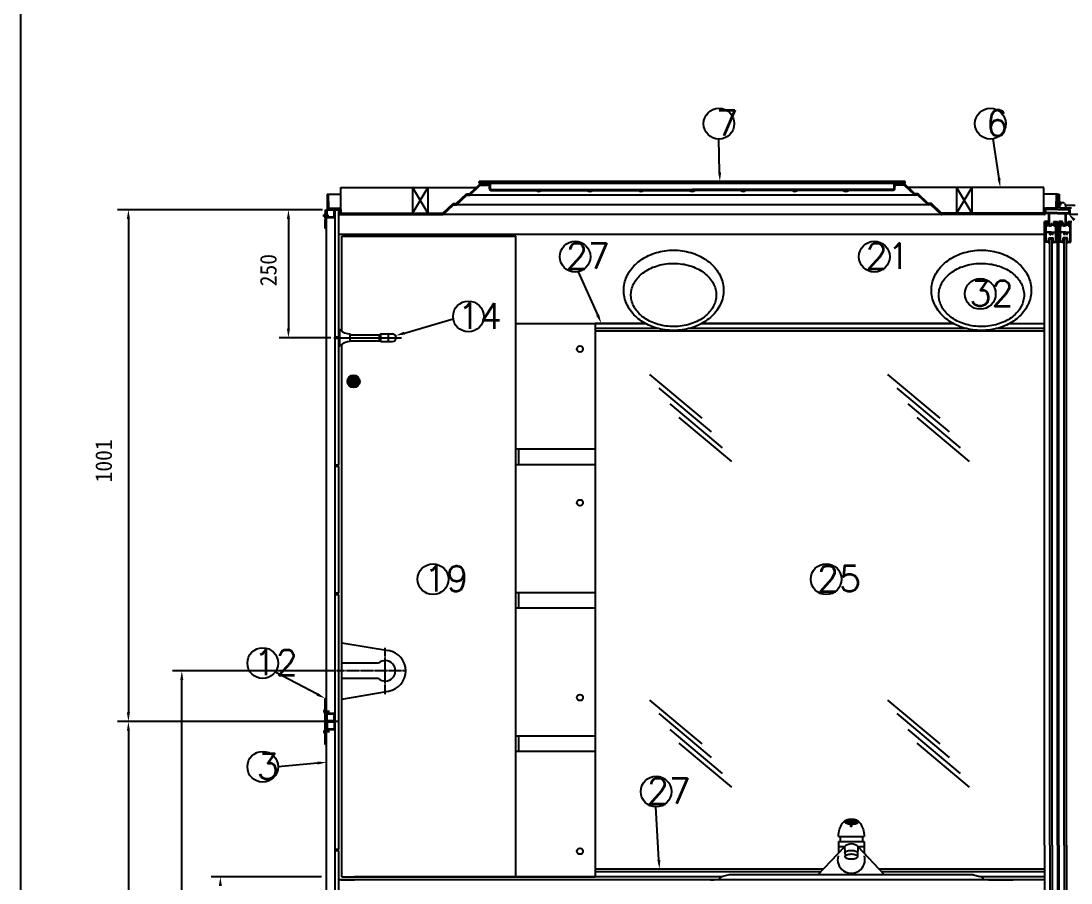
# Model space of a CAD drawing. Header units: inches. Extents: x -1249499 to 290957, y -589671 to 1013543.
# Drawn here: x -873198 to -871148, y 303365 to 305047 of the extents above; entities that cross this region are included whole.
import ezdxf

# ---------------------------------------------------------------- set-up
doc = ezdxf.new("R2010")
doc.units = ezdxf.units.IN
doc.header["$MEASUREMENT"] = 0
doc.linetypes.add('CEN3', pattern=[1.3, 1, -0.15, 0, -0.15])
doc.linetypes.add('CENTER', pattern=[2, 1.25, -0.25, 0.25, -0.25])
doc.layers.add('DIM', color=1, linetype='Continuous')
doc.layers.add('PARTLIST', color=6, linetype='Continuous')
doc.styles.add('HSG', font='SIMPLEX', dxfattribs={"width": 0.75, "bigfont": 'HSG2'})
doc.styles.get("Standard").update_dxf_attribs({"font": 'DotumChe.ttf'})

# ---------------------------------------------------------------- blocks, each defined once
blk = doc.blocks.new('TTC-SL2')
for p, q in [((-2.5, -45), (-2.5, 45)), ((0, 45), (-2.5, 45)), ((-3.5, 16), (-3.5, 24)), ((5.9, 20), (-6.4, 20)), ((5.9, -20), (-6.4, -20)), ((-3.5, -16), (-3.5, -24)), ((0, -45), (-2.5, -45))]:
    blk.add_line(p, q)
at = {"color": 7}
for p, q in [((-3.5, 24), (-2.5, 24)), ((-3.5, 16), (-2.5, 16)), ((-3.5, -16), (-2.5, -16)), ((-3.5, -24), (-2.5, -24))]:
    blk.add_line(p, q, dxfattribs=at)
for centre in [(-2.3, 20), (-2.3, -20)]:
    blk.add_arc(centre, 3.25, 112.3829, 247.6171, dxfattribs=at)
blk = doc.blocks.new('*X1192')
at = {"color": 0}
for p, q in [((6959.5, 2575.4), (6972.4, 2588.3)), ((6959.8, 2579.3), (6968.5, 2588)), ((6960.1, 2572.5), (6975.3, 2587.7)), ((6961.2, 2570), (6977.8, 2586.6)), ((6962.7, 2568), (6979.8, 2585.1)), ((6964.6, 2566.4), (6981.4, 2583.2)), ((6966.9, 2565.1), (6982.7, 2580.9)), ((6969.6, 2564.4), (6983.4, 2578.2)), ((6973.1, 2564.3), (6983.5, 2574.7))]:
    blk.add_line(p, q, dxfattribs=at)

msp = doc.modelspace()

# ---------------------------------------------------------------- linework, layer by layer
at = {"layer": 'DIM'}
msp.add_lwpolyline([(-873198.2, 307814.5), (-866025.2, 307814.5), (-866025.2, 302152.1), (-873198.2, 302152.1)], close=True, dxfattribs=at)
at = {"layer": 'PARTLIST', "color": 4}
for p, q in [((-872573.9, 304722.3), (-872309.9, 304722.3)), ((-872573.9, 304672.3), (-872573.9, 304722.3)), ((-872403.6, 304722.3), (-872433.6, 304672.3)), ((-872433.6, 304722.3), (-872403.6, 304672.3)), ((-872433.6, 304722.3), (-872433.6, 304672.3)), ((-872403.6, 304722.3), (-872403.6, 304672.3)), ((-871490.6, 304726.8), (-871491.6, 304726.8)), ((-871201.2, 304722.3), (-871465.2, 304722.3)), ((-871341.6, 304722.3), (-871371.6, 304672.3)), ((-871371.6, 304722.3), (-871341.6, 304672.3)), ((-871371.6, 304722.3), (-871371.6, 304672.3)), ((-871341.6, 304722.3), (-871341.6, 304672.3)), ((-871201.2, 304672.3), (-871201.2, 304722.3)), ((-872585.5, 304663.2), (-872585.5, 304679.2)), ((-872585.5, 304663.2), (-872601.5, 304663.2)), ((-872586.7, 304678), (-872600.3, 304678)), ((-872600.3, 304664.4), (-872600.3, 304678)), ((-872586.7, 304664.4), (-872600.3, 304664.4)), ((-872586.7, 304664.4), (-872586.7, 304678)), ((-871403.4, 304669.8), (-871529.4, 304669.8)), ((-871199.5, 304442.2), (-872077, 304442.2)), ((-872585.5, 303696.2), (-872601.5, 303696.2)), ((-872600.3, 303681.4), (-872600.3, 303695)), ((-872586.7, 303695), (-872600.3, 303695)), ((-872586.7, 303681.4), (-872586.7, 303695)), ((-872585.5, 303680.2), (-872585.5, 303696.2)), ((-872586.7, 303681.4), (-872600.3, 303681.4)), ((-872600.3, 303679), (-872600.3, 303665.4)), ((-872586.7, 303679), (-872600.3, 303679)), ((-872586.7, 303679), (-872586.7, 303665.4)), ((-872585.5, 303680.2), (-872585.5, 303664.2)), ((-872585.5, 303664.2), (-872601.5, 303664.2)), ((-872586.7, 303665.4), (-872600.3, 303665.4)), ((-871913.4, 303638.1), (-871811.2, 303552.5)), ((-871631.5, 303392.2), (-872077, 303392.2)), ((-871199.5, 303392.2), (-871522.4, 303392.2))]:
    msp.add_line(p, q, dxfattribs=at)
at = {"layer": 'PARTLIST', "color": 7}
for p, q in [((-872322.6, 304710.3), (-872302.6, 304729.3)), ((-872321.6, 304707.8), (-872301.6, 304726.8)), ((-871472.5, 304734.3), (-872303.6, 304734.3)), ((-872303.6, 304732.1), (-872303.6, 304734.3)), ((-872302.6, 304729.3), (-872287.6, 304729.3)), ((-872301.8, 304732.1), (-872301.8, 304734.3)), ((-872301.6, 304726.8), (-872287.6, 304726.8)), ((-872300.8, 304731.1), (-872284.5, 304731.1)), ((-872300.8, 304729.3), (-872284.5, 304729.3)), ((-872287.6, 304729.3), (-872284.5, 304729.3)), ((-872287.6, 304726.8), (-872287.6, 304729.3)), ((-872283.5, 304726.8), (-872287.6, 304726.8)), ((-872284.5, 304731.1), (-871490.6, 304731.1)), ((-872283.4, 304719.8), (-872283.5, 304728.4)), ((-872281.6, 304719.8), (-872281.7, 304728.4)), ((-871493.5, 304719.8), (-871493.4, 304728.4)), ((-871491.7, 304719.8), (-871491.6, 304728.4)), ((-871486.6, 304726.8), (-871491.6, 304726.8)), ((-871474.4, 304731.1), (-871490.6, 304731.1)), ((-871474.4, 304729.3), (-871490.6, 304729.3)), ((-871490.6, 304729.3), (-871487.6, 304729.3)), ((-871487.6, 304729.3), (-871487.6, 304726.8)), ((-871472.6, 304729.3), (-871487.6, 304729.3)), ((-871474.8, 304726.8), (-871486.6, 304726.8)), ((-871473.4, 304732.1), (-871473.4, 304734.3)), ((-871471.6, 304734.3), (-871473.4, 304734.3)), ((-871454.4, 304708.7), (-871472.7, 304726)), ((-871452.6, 304710.3), (-871472.6, 304729.3)), ((-871471.6, 304732.1), (-871471.6, 304734.3)), ((-872600.6, 304709.8), (-872573.9, 304709.8)), ((-872600.6, 304709.8), (-872600.1, 304681.8)), ((-872598.1, 304709.8), (-872597.6, 304682.3)), ((-872348.6, 304691.3), (-872328.6, 304710.3)), ((-872347.6, 304688.8), (-872327.6, 304707.8)), ((-872328.6, 304710.3), (-872322.6, 304710.3)), ((-872327.6, 304707.8), (-872321.6, 304707.8)), ((-871452.4, 304707.8), (-872321.6, 304707.8)), ((-872280.4, 304718.6), (-872187.6, 304718.6)), ((-872280.4, 304716.8), (-872192.6, 304716.8)), ((-872187.6, 304718.6), (-871887.6, 304718.6)), ((-872182.6, 304716.8), (-872092.6, 304716.8)), ((-872082.6, 304716.8), (-871992.6, 304716.8)), ((-871982.6, 304716.8), (-871892.6, 304716.8)), ((-871587.6, 304718.6), (-871887.6, 304718.6)), ((-871792.6, 304716.8), (-871882.6, 304716.8)), ((-871692.6, 304716.8), (-871782.6, 304716.8)), ((-871592.6, 304716.8), (-871682.6, 304716.8)), ((-871494.7, 304718.6), (-871587.6, 304718.6)), ((-871494.7, 304716.8), (-871582.6, 304716.8)), ((-871446.6, 304710.3), (-871452.6, 304710.3)), ((-871448.8, 304707.8), (-871452.4, 304707.8)), ((-871428.4, 304689.7), (-871446.7, 304707)), ((-871426.6, 304691.3), (-871446.6, 304710.3)), ((-871174.6, 304709.8), (-871201.2, 304709.8)), ((-871177.1, 304709.8), (-871177.5, 304682.3)), ((-871174.6, 304709.8), (-871177.1, 304709.8)), ((-871174.6, 304709.8), (-871175, 304681.8)), ((-871174.6, 304709.8), (-871171.1, 304709.8)), ((-871174.6, 304709.8), (-871174.1, 304681.8)), ((-871171.1, 304709.8), (-871170.6, 304682.8)), ((-872599.5, 304679.8), (-872576.6, 304679.8)), ((-872597.6, 304682.3), (-872577, 304682.3)), ((-872576.6, 304679.8), (-872576.4, 304670.8)), ((-872574, 304679.4), (-872573.9, 304672.3)), ((-872374.6, 304672.3), (-872354.6, 304691.3)), ((-872373.6, 304669.8), (-872353.6, 304688.8)), ((-872354.6, 304691.3), (-872348.6, 304691.3)), ((-872353.6, 304688.8), (-872347.6, 304688.8)), ((-871426.4, 304688.8), (-872347.6, 304688.8)), ((-871420.6, 304691.3), (-871426.6, 304691.3)), ((-871422.8, 304688.8), (-871426.4, 304688.8)), ((-871401.6, 304669.8), (-871420.7, 304688)), ((-871400.6, 304672.3), (-871420.6, 304691.3)), ((-871201.1, 304679.4), (-871201.2, 304672.3)), ((-871198.6, 304679.4), (-871198.7, 304670.8)), ((-871177.5, 304682.3), (-871198.1, 304682.3)), ((-871177, 304679.8), (-871198.1, 304679.8)), ((-871168.3, 304692.8), (-871168.2, 304687.8)), ((-871160.7, 304691.4), (-871159.1, 304688.8)), ((-871158.5, 304688.2), (-871158.6, 304682.8)), ((-872604.9, 304671.6), (-872603.9, 304671.6)), ((-872604.9, 304663.6), (-872603.9, 304663.6)), ((-872575.4, 304669.8), (-872373.6, 304669.8)), ((-872573.9, 304672.3), (-872374.6, 304672.3)), ((-871400.4, 304669.8), (-872373.6, 304669.8)), ((-871201.2, 304672.3), (-871400.6, 304672.3)), ((-871199.7, 304669.8), (-871400.4, 304669.8)), ((-871150.2, 304678.9), (-871150, 304670.8)), ((-872232, 303377.2), (-872232, 304627.2)), ((-871979, 304457.2), (-872077, 304457.2)), ((-871378, 304457.2), (-871868.9, 304457.2)), ((-872227, 304212.2), (-872227, 304182.2)), ((-872227, 303932.2), (-872227, 303902.2)), ((-872572, 303834.2), (-872480.3, 303818.7)), ((-872572, 303724.2), (-872480.3, 303739.8)), ((-872577.5, 303680.2), (-872601.5, 303680.2)), ((-872227, 303652.2), (-872227, 303622.2)), ((-871604.1, 303371.2), (-872577.5, 303371.2)), ((-871830.5, 303377.2), (-872547, 303377.2)), ((-871199.5, 303371.2), (-871549.8, 303371.2)), ((-871199.5, 303377.2), (-871323.4, 303377.2))]:
    msp.add_line(p, q, dxfattribs=at)
at = {"layer": 'PARTLIST', "color": 4, "linetype": 'Continuous'}
for p, q in [((-872723, 304679.2), (-873009.6, 304679.2)), ((-872609.3, 304679.2), (-872735.6, 304679.2)), ((-872614.7, 304679.2), (-872694, 304679.2)), ((-872988.5, 304661.2), (-872988.5, 303698.2)), ((-872676, 304661.2), (-872676, 304447.2)), ((-872592.9, 304429.2), (-872694, 304429.2)), ((-872587.4, 303779.2), (-872902.2, 303779.2)), ((-872609.4, 303779.2), (-872902.2, 303779.2)), ((-872884.2, 302697.2), (-872884.2, 303761.2)), ((-872582.9, 303680.2), (-873009.9, 303680.2)), ((-872588.3, 303680.2), (-873009.9, 303680.2)), ((-872988.5, 303662.2), (-872988.5, 302697.2)), ((-872611.5, 303377.2), (-872826.9, 303377.2))]:
    msp.add_line(p, q, dxfattribs=at)
at = {"layer": 'PARTLIST'}
for p, q in [((-872604, 304642.6), (-872603.9, 304679.2)), ((-872603.9, 304679.2), (-872577.5, 304679.2)), ((-872601.5, 302679.2), (-872601.5, 304679.2)), ((-872584.5, 302679.2), (-872584.5, 304679.2)), ((-872577.5, 304430.7), (-872577.5, 304679.2)), ((-871198.3, 304671.8), (-871198.3, 304679.8)), ((-871196.3, 304679.8), (-871198.1, 304679.8)), ((-871196.3, 304678.6), (-871196.3, 304679.8)), ((-871172.1, 304679.8), (-871151.2, 304679.8)), ((-871170.7, 304687.8), (-871168.2, 304687.8)), ((-871170.6, 304682.8), (-871147.3, 304682.8)), ((-871163.2, 304692.8), (-871168.3, 304692.8)), ((-871157.4, 304687.8), (-871140, 304687.8)), ((-871152.3, 304678.6), (-871152.3, 304679.8)), ((-871152.3, 304679.8), (-871151.2, 304679.8)), ((-871150.3, 304671.8), (-871150.3, 304679.4)), ((-872609, 304667.6), (-872597.3, 304667.6)), ((-872604.9, 304671.6), (-872604.9, 304663.6)), ((-871191.3, 304671.8), (-871198.3, 304671.8)), ((-871197.1, 304673), (-871197.1, 304678.6)), ((-871196.3, 304678.6), (-871197.1, 304678.6)), ((-871174.3, 304673), (-871197.1, 304673)), ((-871191.3, 304648), (-871191.3, 304671.8)), ((-871190.1, 304649.2), (-871190.1, 304671.8)), ((-871174.3, 304671.8), (-871190.1, 304671.8)), ((-871174.3, 304673), (-871151.5, 304673)), ((-871174.3, 304671.8), (-871158.5, 304671.8)), ((-871158.5, 304649.2), (-871158.5, 304671.8)), ((-871157.3, 304671.8), (-871150.3, 304671.8)), ((-871157.3, 304648), (-871157.3, 304671.8)), ((-871152.3, 304678.6), (-871151.5, 304678.6)), ((-871151.5, 304673), (-871151.5, 304678.6)), ((-871120, 304669.8), (-871149, 304669.8)), ((-872601.5, 304642.6), (-872604, 304642.6)), ((-871199.5, 303438.9), (-871199.5, 304656)), ((-871192.5, 304656), (-871199.5, 304656)), ((-871197.5, 304616), (-871197.5, 304656)), ((-871196.3, 304649.2), (-871196.3, 304654.8)), ((-871193.7, 304654.8), (-871196.3, 304654.8)), ((-871191, 304654.2), (-871196.3, 304651.9)), ((-871191, 304653.6), (-871196.3, 304651.9)), ((-871191, 304653.1), (-871196.3, 304651.9)), ((-871191, 304652.7), (-871196.3, 304651.9)), ((-871191, 304651.2), (-871196.3, 304652)), ((-871191, 304649.7), (-871196.3, 304652)), ((-871191, 304650.3), (-871196.3, 304652)), ((-871191, 304650.8), (-871196.3, 304652)), ((-871196.3, 304652), (-871191, 304652)), ((-871193.7, 304649.2), (-871196.3, 304649.2)), ((-871196.3, 304635.6), (-871196.3, 304648)), ((-871192.5, 304648), (-871196.3, 304648)), ((-871191, 304654.7), (-871196, 304652)), ((-871191, 304652.4), (-871196, 304652)), ((-871191, 304649.2), (-871196, 304652)), ((-871191, 304651.6), (-871196, 304652)), ((-871193.7, 304654), (-871193.7, 304654.8)), ((-871192.5, 304654), (-871193.7, 304654)), ((-871193.7, 304649.2), (-871193.7, 304650)), ((-871192.5, 304650), (-871193.7, 304650)), ((-871192.5, 304654), (-871192.5, 304656)), ((-871192.5, 304648), (-871192.5, 304650)), ((-871191.3, 304648), (-871188.3, 304648)), ((-871186.5, 304649.2), (-871190.1, 304649.2)), ((-871185.3, 304648), (-871188.3, 304648)), ((-871186.5, 304649.2), (-871186.5, 304652)), ((-871186.5, 304652), (-871185.3, 304652)), ((-871185.3, 304648), (-871185.3, 304652)), ((-871183, 304654.7), (-871177.9, 304652)), ((-871183, 304654.2), (-871177.7, 304651.9)), ((-871183, 304653.6), (-871177.7, 304651.9)), ((-871183, 304653.1), (-871177.7, 304651.9)), ((-871183, 304652.7), (-871177.7, 304651.9)), ((-871183, 304652.4), (-871177.9, 304652)), ((-871183, 304650.8), (-871177.7, 304652)), ((-871183, 304650.3), (-871177.7, 304652)), ((-871183, 304649.7), (-871177.7, 304652)), ((-871183, 304651.2), (-871177.7, 304652)), ((-871183, 304649.2), (-871177.9, 304652)), ((-871177.7, 304652), (-871183, 304652)), ((-871183, 304651.6), (-871177.9, 304652)), ((-871181.5, 304654), (-871181.5, 304656)), ((-871181.5, 304656), (-871174.5, 304656)), ((-871181.5, 304654), (-871180.3, 304654)), ((-871181.5, 304650), (-871180.3, 304650)), ((-871181.5, 304648), (-871181.5, 304650)), ((-871181.5, 304648), (-871177.7, 304648)), ((-871180.3, 304654.8), (-871177.7, 304654.8)), ((-871180.3, 304654), (-871180.3, 304654.8)), ((-871180.3, 304649.2), (-871180.3, 304650)), ((-871180.3, 304649.2), (-871177.7, 304649.2)), ((-871177.7, 304649.2), (-871177.7, 304654.8)), ((-871177.7, 304635.6), (-871177.7, 304648)), ((-871176.5, 304616), (-871176.5, 304656)), ((-871174.5, 303438.9), (-871174.5, 304656)), ((-871171.5, 303438.9), (-871171.5, 304656)), ((-871164.5, 304656), (-871171.5, 304656)), ((-871169.5, 304616), (-871169.5, 304656)), ((-871168.3, 304649.2), (-871168.3, 304654.8)), ((-871165.7, 304654.8), (-871168.3, 304654.8)), ((-871163, 304654.2), (-871168.3, 304651.9)), ((-871163, 304653.6), (-871168.3, 304651.9)), ((-871163, 304653.1), (-871168.3, 304651.9)), ((-871163, 304652.7), (-871168.3, 304651.9)), ((-871163, 304651.2), (-871168.3, 304652)), ((-871163, 304649.7), (-871168.3, 304652)), ((-871163, 304650.3), (-871168.3, 304652)), ((-871163, 304650.8), (-871168.3, 304652)), ((-871168.3, 304652), (-871163, 304652)), ((-871165.7, 304649.2), (-871168.3, 304649.2)), ((-871168.3, 304635.6), (-871168.3, 304648)), ((-871164.5, 304648), (-871168.3, 304648)), ((-871163, 304654.7), (-871168, 304652)), ((-871163, 304652.4), (-871168, 304652)), ((-871163, 304649.2), (-871168, 304652)), ((-871163, 304651.6), (-871168, 304652)), ((-871165.7, 304654), (-871165.7, 304654.8)), ((-871164.5, 304654), (-871165.7, 304654)), ((-871165.7, 304649.2), (-871165.7, 304650)), ((-871164.5, 304650), (-871165.7, 304650)), ((-871164.5, 304654), (-871164.5, 304656)), ((-871164.5, 304648), (-871164.5, 304650)), ((-871163.3, 304648), (-871163.3, 304652)), ((-871162.1, 304652), (-871163.3, 304652)), ((-871163.3, 304648), (-871160.3, 304648)), ((-871162.1, 304649.2), (-871162.1, 304652)), ((-871162.1, 304649.2), (-871158.5, 304649.2)), ((-871157.3, 304648), (-871160.3, 304648)), ((-871155, 304654.7), (-871149.9, 304652)), ((-871155, 304654.2), (-871149.7, 304651.9)), ((-871155, 304653.6), (-871149.7, 304651.9)), ((-871155, 304653.1), (-871149.7, 304651.9)), ((-871155, 304652.7), (-871149.7, 304651.9)), ((-871155, 304652.4), (-871149.9, 304652)), ((-871155, 304649.2), (-871149.9, 304652)), ((-871155, 304651.6), (-871149.9, 304652)), ((-871155, 304650.8), (-871149.7, 304652)), ((-871155, 304650.3), (-871149.7, 304652)), ((-871155, 304649.7), (-871149.7, 304652)), ((-871155, 304651.2), (-871149.7, 304652)), ((-871149.7, 304652), (-871155, 304652)), ((-871153.5, 304656), (-871146.5, 304656)), ((-871153.5, 304654), (-871153.5, 304656)), ((-871153.5, 304654), (-871152.3, 304654)), ((-871153.5, 304650), (-871152.3, 304650)), ((-871153.5, 304648), (-871153.5, 304650)), ((-871153.5, 304648), (-871149.7, 304648)), ((-871152.3, 304654), (-871152.3, 304654.8)), ((-871152.3, 304654.8), (-871149.7, 304654.8)), ((-871152.3, 304649.2), (-871152.3, 304650)), ((-871152.3, 304649.2), (-871149.7, 304649.2)), ((-871149.7, 304649.2), (-871149.7, 304654.8)), ((-871149.7, 304635.6), (-871149.7, 304648)), ((-871148.5, 304616), (-871148.5, 304656)), ((-872577.5, 304631.2), (-871199.5, 304631.2)), ((-872572, 304627.2), (-872232, 304627.2)), ((-872572, 304442.3), (-872572, 304627.2)), ((-871187, 304635.6), (-871196.3, 304635.6)), ((-871189.7, 304634.4), (-871196.3, 304634.4)), ((-871196.3, 304617.2), (-871196.3, 304634.4)), ((-871191.5, 304616), (-871191.5, 304624.2)), ((-871191.5, 304624.2), (-871182.5, 304624.2)), ((-871189.5, 303438.9), (-871189.5, 304622.2)), ((-871189.5, 304622.2), (-871184.5, 304622.2)), ((-871189, 304630), (-871188.2, 304631)), ((-871187, 304635.6), (-871177.7, 304635.6)), ((-871184.9, 304630), (-871185.7, 304631)), ((-871184.5, 303438.9), (-871184.5, 304622.2)), ((-871184.2, 304634.4), (-871177.7, 304634.4)), ((-871182.5, 304616), (-871182.5, 304624.2)), ((-871177.7, 304617.2), (-871177.7, 304634.4)), ((-871159, 304635.6), (-871168.3, 304635.6)), ((-871168.3, 304617.2), (-871168.3, 304634.4)), ((-871161.7, 304634.4), (-871168.3, 304634.4)), ((-871163.5, 304616), (-871163.5, 304624.2)), ((-871154.5, 304624.2), (-871163.5, 304624.2)), ((-871161.5, 303438.9), (-871161.5, 304622.2)), ((-871156.5, 304622.2), (-871161.5, 304622.2)), ((-871161, 304630), (-871160.2, 304631)), ((-871159, 304635.6), (-871149.7, 304635.6)), ((-871156.9, 304630), (-871157.7, 304631)), ((-871156.5, 303438.9), (-871156.5, 304622.2)), ((-871156.2, 304634.4), (-871149.7, 304634.4)), ((-871154.5, 304616), (-871154.5, 304624.2)), ((-871149.7, 304617.2), (-871149.7, 304634.4)), ((-871191.5, 304616), (-871197.5, 304616)), ((-871191.5, 304617.2), (-871196.3, 304617.2)), ((-871189.5, 304611.6), (-871191.5, 304616)), ((-871184.5, 304611.6), (-871182.5, 304616)), ((-871182.5, 304617.2), (-871177.7, 304617.2)), ((-871182.5, 304616), (-871176.5, 304616)), ((-871163.5, 304616), (-871169.5, 304616)), ((-871163.5, 304617.2), (-871168.3, 304617.2)), ((-871161.5, 304611.6), (-871163.5, 304616)), ((-871156.5, 304611.6), (-871154.5, 304616)), ((-871154.5, 304617.2), (-871149.7, 304617.2)), ((-871154.5, 304616), (-871148.5, 304616)), ((-872232, 304457.2), (-872077, 304457.2)), ((-872232, 304457.2), (-871979, 304457.2)), ((-872077, 304457.2), (-872077, 303377.2)), ((-871868.9, 304457.2), (-871378, 304457.2)), ((-871267.9, 304457.2), (-871199.5, 304457.2)), ((-872577.5, 304413.2), (-872577.5, 304445.2)), ((-872577.5, 304445.2), (-872575.5, 304445.2)), ((-872575.5, 304413.2), (-872575.5, 304445.2)), ((-872555.5, 304421.7), (-872555.5, 304436.7)), ((-872555.5, 304435.2), (-872498.1, 304435.2)), ((-872495.5, 304436.7), (-872498.1, 304435.2)), ((-872498.1, 304423.2), (-872498.1, 304435.2)), ((-872495.5, 304421.7), (-872495.5, 304436.7)), ((-872495.5, 304436.7), (-872473, 304436.7)), ((-872480.5, 304421.7), (-872480.5, 304436.7)), ((-872577.5, 304180.7), (-872577.5, 304427.7)), ((-872577.5, 304413.2), (-872575.5, 304413.2)), ((-872572, 303377.2), (-872572, 304416.2)), ((-872555.5, 304423.2), (-872498.1, 304423.2)), ((-872495.5, 304421.7), (-872498.1, 304423.2)), ((-872495.5, 304421.7), (-872473, 304421.7)), ((-872232, 304212.2), (-872077, 304212.2)), ((-872577.5, 303930.7), (-872577.5, 304177.7)), ((-872232, 304182.2), (-872077, 304182.2)), ((-872577.5, 303430.7), (-872577.5, 303927.7)), ((-872232, 303932.2), (-872077, 303932.2)), ((-872232, 303902.2), (-872077, 303902.2)), ((-872232, 303652.2), (-872077, 303652.2)), ((-872232, 303652.2), (-872077, 303652.2)), ((-872232, 303622.2), (-872077, 303622.2)), ((-871564.4, 303486.4), (-871589.4, 303486.4)), ((-871563.7, 303483.4), (-871589.3, 303483.4)), ((-871602, 303456.2), (-871552, 303456.2)), ((-871599, 303456.2), (-871599, 303446.2)), ((-871555, 303456.2), (-871555, 303446.2)), ((-871642, 303381.2), (-871590.3, 303435.7)), ((-871602, 303446.2), (-871552, 303446.2)), ((-871602, 303446.2), (-871602, 303423.5)), ((-871602, 303436.2), (-871589.8, 303436.2)), ((-871590.3, 303435.7), (-871589, 303416.7)), ((-871564.1, 303436.2), (-871564.9, 303416.7)), ((-871564.1, 303436.2), (-871552, 303436.2)), ((-871512, 303381.2), (-871563.6, 303435.7)), ((-871552, 303446.2), (-871552, 303423.5)), ((-871199.5, 303438.9), (-871199.5, 302682.2)), ((-871189.5, 303438.9), (-871189.5, 302741.1)), ((-871184.5, 303438.9), (-871184.5, 302741.1)), ((-871174.5, 303438.9), (-871174.5, 302682.2)), ((-871171.5, 303438.9), (-871171.5, 302682.2)), ((-871161.5, 303438.9), (-871161.5, 302741.1)), ((-871156.5, 303438.9), (-871156.5, 302741.1)), ((-872577.5, 302679.2), (-872577.5, 303427.7)), ((-872573.5, 303371.2), (-872547, 303371.2)), ((-872572, 303377.2), (-872077, 303377.2)), ((-871851.8, 303371.2), (-871893, 303371.2)), ((-871851.8, 303371.2), (-871844.6, 303371.2)), ((-871844.6, 303371.2), (-871851.8, 303371.2)), ((-871844.6, 303371.2), (-871851.8, 303371.2)), ((-871844.6, 303371.2), (-871851.8, 303371.2)), ((-871844.6, 303371.2), (-871851.8, 303371.2)), ((-871851.8, 303371.2), (-871844.6, 303371.2)), ((-871815.7, 303381.2), (-871828.2, 303378.1)), ((-871338.2, 303381.2), (-871815.7, 303381.2)), ((-871260.9, 303371.2), (-871668.7, 303371.2)), ((-871338.2, 303381.2), (-871325.7, 303378.1)), ((-871207.8, 303371.2), (-871309.6, 303371.2)), ((-871309.3, 303371.2), (-871302.1, 303371.2)), ((-871309.3, 303371.2), (-871302.1, 303371.2)), ((-871302.1, 303371.2), (-871309.3, 303371.2)), ((-871302.1, 303371.2), (-871260.9, 303371.2))]:
    msp.add_line(p, q, dxfattribs=at)
at = {"layer": 'PARTLIST', "color": 1}
for p, q in [((-871953.5, 304447.2), (-872077, 304447.2)), ((-871352.5, 304447.2), (-871894.4, 304447.2)), ((-871199.5, 304447.2), (-871293.4, 304447.2)), ((-871636.3, 303387.2), (-872077, 303387.2)), ((-871199.5, 303387.2), (-871517.6, 303387.2))]:
    msp.add_line(p, q, dxfattribs=at)
at = {"layer": 'PARTLIST', "color": 2, "linetype": 'CEN3'}
msp.add_line((-872587.5, 304429.2), (-872455.5, 304429.2), dxfattribs=at)
at = {"layer": 'PARTLIST', "linetype": 'ByBlock'}
for p, q in [((-872577.5, 304430.7), (-872584.5, 304430.7)), ((-872577.5, 304427.7), (-872584.5, 304427.7)), ((-872577.5, 304180.7), (-872584.5, 304180.7)), ((-872577.5, 304177.7), (-872584.5, 304177.7)), ((-872577.5, 303930.7), (-872584.5, 303930.7)), ((-872577.5, 303927.7), (-872584.5, 303927.7)), ((-872577.5, 303430.7), (-872584.5, 303430.7)), ((-872577.5, 303427.7), (-872584.5, 303427.7))]:
    msp.add_line(p, q, dxfattribs=at)
at = {"layer": 'PARTLIST', "color": 11}
for p, q in [((-871971, 304357.8), (-871868.8, 304272.2)), ((-871506.3, 304357.8), (-871404.2, 304272.2)), ((-871952.8, 304331.2), (-871850.7, 304245.6)), ((-871488.2, 304331.2), (-871386.1, 304245.6)), ((-871931.5, 304300.2), (-871829.3, 304214.6)), ((-871466.9, 304300.2), (-871364.7, 304214.6)), ((-871913.4, 304273.6), (-871811.2, 304188)), ((-871448.7, 304273.6), (-871346.6, 304188)), ((-871971, 303722.3), (-871868.8, 303636.7)), ((-871506.3, 303722.3), (-871404.2, 303636.7)), ((-871952.8, 303695.7), (-871850.7, 303610.1)), ((-871488.2, 303695.7), (-871386.1, 303610.1)), ((-871931.5, 303664.8), (-871829.3, 303579.2)), ((-871466.9, 303664.8), (-871364.7, 303579.2)), ((-871448.7, 303638.1), (-871346.6, 303552.5))]:
    msp.add_line(p, q, dxfattribs=at)
at = {"layer": 'PARTLIST', "color": 2, "linetype": 'CENTER'}
for p, q in [((-872487, 303733.6), (-872487, 303824)), ((-872448.3, 303779.2), (-872582, 303779.2))]:
    msp.add_line(p, q, dxfattribs=at)
at = {"layer": 'PARTLIST', "color": 7, "linetype": 'Continuous'}
for p, q in [((-872500.2, 303794.2), (-872572, 303794.2)), ((-872500.2, 303764.2), (-872572, 303764.2)), ((-871844.8, 303371.2), (-871851.8, 303371.2)), ((-871844.8, 303371.2), (-871851.8, 303371.2)), ((-871309.1, 303371.2), (-871302.1, 303371.2))]:
    msp.add_line(p, q, dxfattribs=at)
at = {"layer": 'PARTLIST'}
for points in [[(-871563.5, 303484.4, -0.201357), (-871564.3, 303482.7, -0.097785), (-871567.4, 303480.7, -0.054876), (-871571.4, 303479.7, -0.041727), (-871576.8, 303479.3, -0.041727), (-871582.2, 303479.9, -0.054876), (-871586.1, 303481.1, -0.097785), (-871589.2, 303483.2, -0.201357), (-871589.9, 303484.9, -0.201357), (-871589.1, 303486.7, -0.097785), (-871585.9, 303488.7, -0.054876), (-871582, 303489.7, -0.041727), (-871576.6, 303490, -0.041727), (-871571.2, 303489.5, -0.054876), (-871567.3, 303488.3, -0.097785), (-871564.2, 303486.2, -0.201357)], [(-871564.9, 303416.7, -0.193986), (-871565.6, 303415, -0.099848), (-871568.4, 303413, -0.057548), (-871572, 303411.9, -0.044118), (-871577, 303411.5, -0.044118), (-871581.9, 303411.9, -0.057548), (-871585.5, 303413, -0.099848), (-871588.3, 303415, -0.193986), (-871589, 303416.7, -0.193986), (-871588.3, 303418.4, -0.099848), (-871585.5, 303420.3, -0.057548), (-871581.9, 303421.4, -0.044118), (-871577, 303421.8, -0.044118), (-871572, 303421.4, -0.057548), (-871568.4, 303420.3, -0.099848), (-871565.6, 303418.4, -0.193986)]]:
    msp.add_lwpolyline(points, format="xyb", close=True, dxfattribs=at)
for points in [[(-871602, 303456.2, -0.072039), (-871599.9, 303470.1, -0.083339), (-871594.6, 303481, -0.076478), (-871588.8, 303487, -0.132138)], [(-871564.7, 303486.6, -0.0714), (-871559.3, 303481, -0.083339), (-871554, 303470.1, -0.072039), (-871552, 303456.2, -0.072039)], [(-871589.6, 303424.5, -0.228977), (-871588.9, 303425.8, -0.088498), (-871585.9, 303427.4, -0.045563), (-871582.2, 303428.3, -0.033816), (-871577.1, 303428.6, -0.033816), (-871571.9, 303428.3, -0.045563), (-871568.2, 303427.4, -0.088498), (-871565.2, 303425.8, -0.228977), (-871564.6, 303424.5, -0.228977)]]:
    msp.add_lwpolyline(points, format="xyb", dxfattribs=at)
at = {"layer": 'PARTLIST', "color": 4, "linetype": 'Continuous'}
for points in [[(-871834, 304752.3, 0), (-871835.4, 304817.1, 0)], [(-871288.5, 304740.2, 0), (-871299.7, 304817.6, 0)], [(-872072.2, 304473.7, 0), (-872109.6, 304558.2, 0)], [(-872449.4, 304438.4, 0), (-872354.2, 304466, 0)], [(-872619.9, 303733.6, 0), (-872702, 303776.6, 0)], [(-872619.4, 303599.2, 0), (-872696.2, 303592, 0)], [(-871952.6, 303410.2, 0), (-871958.4, 303513.6, 0)]]:
    msp.add_polyline3d(points, dxfattribs=at)
at = {"layer": 'PARTLIST', "color": 7, "linetype": 'Continuous'}
for points in [[(-871826.4, 304521.9, 0), (-871826.5, 304518.5, 0), (-871826.8, 304515.1, 0), (-871827.3, 304511.7, 0), (-871827.9, 304508.3, 0), (-871828.7, 304504.9, 0), (-871829.7, 304501.6, 0), (-871830.9, 304498.3, 0), (-871832.3, 304495.1, 0), (-871833.8, 304491.9, 0), (-871835.6, 304488.8, 0), (-871837.4, 304485.7, 0), (-871839.5, 304482.7, 0), (-871841.7, 304479.8, 0), (-871844.1, 304476.9, 0), (-871846.6, 304474.2, 0), (-871849.2, 304471.5, 0), (-871852, 304469, 0), (-871855, 304466.5, 0), (-871858.1, 304464.1, 0), (-871861.3, 304461.9, 0), (-871864.6, 304459.7, 0), (-871868, 304457.7, 0), (-871871.5, 304455.8, 0), (-871875.2, 304454, 0), (-871878.9, 304452.4, 0), (-871882.7, 304450.9, 0), (-871886.6, 304449.5, 0), (-871890.6, 304448.3, 0), (-871894.6, 304447.2, 0), (-871898.7, 304446.2, 0), (-871902.8, 304445.4, 0), (-871907, 304444.7, 0), (-871911.2, 304444.2, 0), (-871915.4, 304443.8, 0), (-871919.7, 304443.6, 0), (-871923.9, 304443.5, 0), (-871928.2, 304443.6, 0), (-871932.4, 304443.8, 0), (-871936.6, 304444.2, 0), (-871940.9, 304444.7, 0), (-871945, 304445.4, 0), (-871949.2, 304446.2, 0), (-871953.2, 304447.2, 0), (-871957.3, 304448.3, 0), (-871961.2, 304449.5, 0), (-871965.1, 304450.9, 0), (-871968.9, 304452.4, 0), (-871972.7, 304454, 0), (-871976.3, 304455.8, 0), (-871979.8, 304457.7, 0), (-871983.3, 304459.7, 0), (-871986.6, 304461.9, 0), (-871989.8, 304464.1, 0), (-871992.9, 304466.5, 0), (-871995.8, 304469, 0), (-871998.6, 304471.5, 0), (-872001.3, 304474.2, 0), (-872003.8, 304476.9, 0), (-872006.2, 304479.8, 0), (-872008.4, 304482.7, 0), (-872010.4, 304485.7, 0), (-872012.3, 304488.8, 0), (-872014, 304491.9, 0), (-872015.5, 304495.1, 0), (-872016.9, 304498.3, 0), (-872018.1, 304501.6, 0), (-872019.1, 304504.9, 0), (-872019.9, 304508.3, 0), (-872020.6, 304511.7, 0), (-872021.1, 304515.1, 0), (-872021.3, 304518.5, 0), (-872021.4, 304521.9, 0), (-872021.3, 304525.3, 0), (-872021.1, 304528.7, 0), (-872020.6, 304532.1, 0), (-872019.9, 304535.5, 0), (-872019.1, 304538.8, 0), (-872018.1, 304542.2, 0), (-872016.9, 304545.4, 0), (-872015.5, 304548.7, 0), (-872014, 304551.9, 0), (-872012.3, 304555, 0), (-872010.4, 304558.1, 0), (-872008.4, 304561.1, 0), (-872006.2, 304564, 0), (-872003.8, 304566.8, 0), (-872001.3, 304569.6, 0), (-871998.6, 304572.3, 0), (-871995.8, 304574.8, 0), (-871992.9, 304577.3, 0), (-871989.8, 304579.7, 0), (-871986.6, 304581.9, 0), (-871983.3, 304584, 0), (-871979.8, 304586.1, 0), (-871976.3, 304588, 0), (-871972.7, 304589.7, 0), (-871968.9, 304591.4, 0), (-871965.1, 304592.9, 0), (-871961.2, 304594.3, 0), (-871957.3, 304595.5, 0), (-871953.2, 304596.6, 0), (-871949.2, 304597.6, 0), (-871945, 304598.4, 0), (-871940.9, 304599, 0), (-871936.6, 304599.6, 0), (-871932.4, 304599.9, 0), (-871928.2, 304600.2, 0), (-871923.9, 304600.2, 0), (-871919.7, 304600.2, 0), (-871915.4, 304599.9, 0), (-871911.2, 304599.6, 0), (-871907, 304599, 0), (-871902.8, 304598.4, 0), (-871898.7, 304597.6, 0), (-871894.6, 304596.6, 0), (-871890.6, 304595.5, 0), (-871886.6, 304594.3, 0), (-871882.7, 304592.9, 0), (-871878.9, 304591.4, 0), (-871875.2, 304589.7, 0), (-871871.5, 304588, 0), (-871868, 304586.1, 0), (-871864.6, 304584, 0), (-871861.3, 304581.9, 0), (-871858.1, 304579.7, 0), (-871855, 304577.3, 0), (-871852, 304574.8, 0), (-871849.2, 304572.3, 0), (-871846.6, 304569.6, 0), (-871844.1, 304566.8, 0), (-871841.7, 304564, 0), (-871839.5, 304561.1, 0), (-871837.4, 304558.1, 0), (-871835.6, 304555, 0), (-871833.8, 304551.9, 0), (-871832.3, 304548.7, 0), (-871830.9, 304545.4, 0), (-871829.7, 304542.2, 0), (-871828.7, 304538.8, 0), (-871827.9, 304535.5, 0), (-871827.3, 304532.1, 0), (-871826.8, 304528.7, 0), (-871826.5, 304525.3, 0), (-871826.4, 304521.9, 0)], [(-871225.5, 304521.9, 0), (-871225.5, 304518.5, 0), (-871225.8, 304515.1, 0), (-871226.3, 304511.7, 0), (-871226.9, 304508.3, 0), (-871227.8, 304504.9, 0), (-871228.8, 304501.6, 0), (-871230, 304498.3, 0), (-871231.3, 304495.1, 0), (-871232.9, 304491.9, 0), (-871234.6, 304488.8, 0), (-871236.5, 304485.7, 0), (-871238.5, 304482.7, 0), (-871240.7, 304479.8, 0), (-871243.1, 304476.9, 0), (-871245.6, 304474.2, 0), (-871248.3, 304471.5, 0), (-871251.1, 304469, 0), (-871254, 304466.5, 0), (-871257.1, 304464.1, 0), (-871260.3, 304461.9, 0), (-871263.6, 304459.7, 0), (-871267, 304457.7, 0), (-871270.6, 304455.8, 0), (-871274.2, 304454, 0), (-871277.9, 304452.4, 0), (-871281.7, 304450.9, 0), (-871285.6, 304449.5, 0), (-871289.6, 304448.3, 0), (-871293.6, 304447.2, 0), (-871297.7, 304446.2, 0), (-871301.8, 304445.4, 0), (-871306, 304444.7, 0), (-871310.2, 304444.2, 0), (-871314.5, 304443.8, 0), (-871318.7, 304443.6, 0), (-871323, 304443.5, 0), (-871327.2, 304443.6, 0), (-871331.4, 304443.8, 0), (-871335.7, 304444.2, 0), (-871339.9, 304444.7, 0), (-871344.1, 304445.4, 0), (-871348.2, 304446.2, 0), (-871352.3, 304447.2, 0), (-871356.3, 304448.3, 0), (-871360.3, 304449.5, 0), (-871364.2, 304450.9, 0), (-871368, 304452.4, 0), (-871371.7, 304454, 0), (-871375.3, 304455.8, 0), (-871378.9, 304457.7, 0), (-871382.3, 304459.7, 0), (-871385.6, 304461.9, 0), (-871388.8, 304464.1, 0), (-871391.9, 304466.5, 0), (-871394.8, 304469, 0), (-871397.6, 304471.5, 0), (-871400.3, 304474.2, 0), (-871402.8, 304476.9, 0), (-871405.2, 304479.8, 0), (-871407.4, 304482.7, 0), (-871409.4, 304485.7, 0), (-871411.3, 304488.8, 0), (-871413, 304491.9, 0), (-871414.6, 304495.1, 0), (-871415.9, 304498.3, 0), (-871417.1, 304501.6, 0), (-871418.1, 304504.9, 0), (-871419, 304508.3, 0), (-871419.6, 304511.7, 0), (-871420.1, 304515.1, 0), (-871420.4, 304518.5, 0), (-871420.5, 304521.9, 0), (-871420.4, 304525.3, 0), (-871420.1, 304528.7, 0), (-871419.6, 304532.1, 0), (-871419, 304535.5, 0), (-871418.1, 304538.8, 0), (-871417.1, 304542.2, 0), (-871415.9, 304545.4, 0), (-871414.6, 304548.7, 0), (-871413, 304551.9, 0), (-871411.3, 304555, 0), (-871409.4, 304558.1, 0), (-871407.4, 304561.1, 0), (-871405.2, 304564, 0), (-871402.8, 304566.8, 0), (-871400.3, 304569.6, 0), (-871397.6, 304572.3, 0), (-871394.8, 304574.8, 0), (-871391.9, 304577.3, 0), (-871388.8, 304579.7, 0), (-871385.6, 304581.9, 0), (-871382.3, 304584, 0), (-871378.9, 304586.1, 0), (-871375.3, 304588, 0), (-871371.7, 304589.7, 0), (-871368, 304591.4, 0), (-871364.2, 304592.9, 0), (-871360.3, 304594.3, 0), (-871356.3, 304595.5, 0), (-871352.3, 304596.6, 0), (-871348.2, 304597.6, 0), (-871344.1, 304598.4, 0), (-871339.9, 304599, 0), (-871335.7, 304599.6, 0), (-871331.4, 304599.9, 0), (-871327.2, 304600.2, 0), (-871323, 304600.2, 0), (-871318.7, 304600.2, 0), (-871314.5, 304599.9, 0), (-871310.2, 304599.6, 0), (-871306, 304599, 0), (-871301.8, 304598.4, 0), (-871297.7, 304597.6, 0), (-871293.6, 304596.6, 0), (-871289.6, 304595.5, 0), (-871285.6, 304594.3, 0), (-871281.7, 304592.9, 0), (-871277.9, 304591.4, 0), (-871274.2, 304589.7, 0), (-871270.6, 304588, 0), (-871267, 304586.1, 0), (-871263.6, 304584, 0), (-871260.3, 304581.9, 0), (-871257.1, 304579.7, 0), (-871254, 304577.3, 0), (-871251.1, 304574.8, 0), (-871248.3, 304572.3, 0), (-871245.6, 304569.6, 0), (-871243.1, 304566.8, 0), (-871240.7, 304564, 0), (-871238.5, 304561.1, 0), (-871236.5, 304558.1, 0), (-871234.6, 304555, 0), (-871232.9, 304551.9, 0), (-871231.3, 304548.7, 0), (-871230, 304545.4, 0), (-871228.8, 304542.2, 0), (-871227.8, 304538.8, 0), (-871226.9, 304535.5, 0), (-871226.3, 304532.1, 0), (-871225.8, 304528.7, 0), (-871225.5, 304525.3, 0), (-871225.5, 304521.9, 0)], [(-871840.6, 304512.7, 0), (-871840.7, 304509.8, 0), (-871841, 304506.9, 0), (-871841.4, 304504, 0), (-871842.1, 304501.2, 0), (-871842.9, 304498.3, 0), (-871843.9, 304495.5, 0), (-871845.1, 304492.7, 0), (-871846.5, 304490, 0), (-871848, 304487.3, 0), (-871849.7, 304484.7, 0), (-871851.6, 304482.1, 0), (-871853.6, 304479.6, 0), (-871855.8, 304477.2, 0), (-871858.2, 304474.8, 0), (-871860.7, 304472.6, 0), (-871863.3, 304470.4, 0), (-871866.1, 304468.4, 0), (-871868.9, 304466.4, 0), (-871872, 304464.5, 0), (-871875.1, 304462.7, 0), (-871878.3, 304461.1, 0), (-871881.7, 304459.6, 0), (-871885.1, 304458.1, 0), (-871888.7, 304456.8, 0), (-871892.3, 304455.7, 0), (-871895.9, 304454.6, 0), (-871899.7, 304453.7, 0), (-871903.5, 304452.9, 0), (-871907.3, 304452.3, 0), (-871911.2, 304451.8, 0), (-871915.1, 304451.4, 0), (-871919, 304451.2, 0), (-871922.9, 304451, 0), (-871926.9, 304451.1, 0), (-871930.8, 304451.3, 0), (-871934.7, 304451.6, 0), (-871938.6, 304452, 0), (-871942.5, 304452.6, 0), (-871946.3, 304453.3, 0), (-871950, 304454.2, 0), (-871953.8, 304455.1, 0), (-871957.4, 304456.2, 0), (-871961, 304457.5, 0), (-871964.4, 304458.8, 0), (-871967.8, 304460.3, 0), (-871971.1, 304461.9, 0), (-871974.3, 304463.6, 0), (-871977.4, 304465.4, 0), (-871980.4, 304467.4, 0), (-871983.2, 304469.4, 0), (-871985.9, 304471.5, 0), (-871988.5, 304473.7, 0), (-871990.9, 304476, 0), (-871993.1, 304478.4, 0), (-871995.3, 304480.9, 0), (-871997.2, 304483.4, 0), (-871999, 304486, 0), (-872000.6, 304488.6, 0), (-872002.1, 304491.3, 0), (-872003.4, 304494.1, 0), (-872004.5, 304496.9, 0), (-872005.4, 304499.7, 0), (-872006.1, 304502.6, 0), (-872006.7, 304505.5, 0), (-872007, 304508.4, 0), (-872007.2, 304511.3, 0), (-872007.2, 304514.2, 0), (-872007, 304517.1, 0), (-872006.7, 304520, 0), (-872006.1, 304522.9, 0), (-872005.4, 304525.8, 0), (-872004.5, 304528.6, 0), (-872003.4, 304531.4, 0), (-872002.1, 304534.2, 0), (-872000.6, 304536.9, 0), (-871999, 304539.5, 0), (-871997.2, 304542.1, 0), (-871995.3, 304544.6, 0), (-871993.1, 304547.1, 0), (-871990.9, 304549.5, 0), (-871988.5, 304551.8, 0), (-871985.9, 304554, 0), (-871983.2, 304556.1, 0), (-871980.4, 304558.1, 0), (-871977.4, 304560.1, 0), (-871974.3, 304561.9, 0), (-871971.1, 304563.6, 0), (-871967.8, 304565.2, 0), (-871964.4, 304566.7, 0), (-871961, 304568, 0), (-871957.4, 304569.3, 0), (-871953.8, 304570.4, 0), (-871950, 304571.3, 0), (-871946.3, 304572.2, 0), (-871942.5, 304572.9, 0), (-871938.6, 304573.5, 0), (-871934.7, 304573.9, 0), (-871930.8, 304574.2, 0), (-871926.9, 304574.4, 0), (-871922.9, 304574.4, 0), (-871919, 304574.3, 0), (-871915.1, 304574.1, 0), (-871911.2, 304573.7, 0), (-871907.3, 304573.2, 0), (-871903.5, 304572.6, 0), (-871899.7, 304571.8, 0), (-871895.9, 304570.9, 0), (-871892.3, 304569.8, 0), (-871888.7, 304568.7, 0), (-871885.1, 304567.4, 0), (-871881.7, 304565.9, 0), (-871878.3, 304564.4, 0), (-871875.1, 304562.8, 0), (-871872, 304561, 0), (-871868.9, 304559.1, 0), (-871866.1, 304557.1, 0), (-871863.3, 304555.1, 0), (-871860.7, 304552.9, 0), (-871858.2, 304550.6, 0), (-871855.8, 304548.3, 0), (-871853.6, 304545.9, 0), (-871851.6, 304543.4, 0), (-871849.7, 304540.8, 0), (-871848, 304538.2, 0), (-871846.5, 304535.5, 0), (-871845.1, 304532.8, 0), (-871843.9, 304530, 0), (-871842.9, 304527.2, 0), (-871842.1, 304524.3, 0), (-871841.4, 304521.5, 0), (-871841, 304518.6, 0), (-871840.7, 304515.7, 0), (-871840.6, 304512.7, 0)], [(-871239.6, 304512.7, 0), (-871239.7, 304509.8, 0), (-871240, 304506.9, 0), (-871240.5, 304504, 0), (-871241.1, 304501.2, 0), (-871241.9, 304498.3, 0), (-871242.9, 304495.5, 0), (-871244.1, 304492.7, 0), (-871245.5, 304490, 0), (-871247, 304487.3, 0), (-871248.7, 304484.7, 0), (-871250.6, 304482.1, 0), (-871252.7, 304479.6, 0), (-871254.8, 304477.2, 0), (-871257.2, 304474.8, 0), (-871259.7, 304472.6, 0), (-871262.3, 304470.4, 0), (-871265.1, 304468.4, 0), (-871268, 304466.4, 0), (-871271, 304464.5, 0), (-871274.1, 304462.7, 0), (-871277.4, 304461.1, 0), (-871280.7, 304459.6, 0), (-871284.2, 304458.1, 0), (-871287.7, 304456.8, 0), (-871291.3, 304455.7, 0), (-871295, 304454.6, 0), (-871298.7, 304453.7, 0), (-871302.5, 304452.9, 0), (-871306.3, 304452.3, 0), (-871310.2, 304451.8, 0), (-871314.1, 304451.4, 0), (-871318, 304451.2, 0), (-871322, 304451, 0), (-871325.9, 304451.1, 0), (-871329.8, 304451.3, 0), (-871333.7, 304451.6, 0), (-871337.6, 304452, 0), (-871341.5, 304452.6, 0), (-871345.3, 304453.3, 0), (-871349.1, 304454.2, 0), (-871352.8, 304455.1, 0), (-871356.4, 304456.2, 0), (-871360, 304457.5, 0), (-871363.5, 304458.8, 0), (-871366.9, 304460.3, 0), (-871370.2, 304461.9, 0), (-871373.4, 304463.6, 0), (-871376.4, 304465.4, 0), (-871379.4, 304467.4, 0), (-871382.2, 304469.4, 0), (-871384.9, 304471.5, 0), (-871387.5, 304473.7, 0), (-871389.9, 304476, 0), (-871392.2, 304478.4, 0), (-871394.3, 304480.9, 0), (-871396.2, 304483.4, 0), (-871398, 304486, 0), (-871399.7, 304488.6, 0), (-871401.1, 304491.3, 0), (-871402.4, 304494.1, 0), (-871403.5, 304496.9, 0), (-871404.4, 304499.7, 0), (-871405.1, 304502.6, 0), (-871405.7, 304505.5, 0), (-871406.1, 304508.4, 0), (-871406.3, 304511.3, 0), (-871406.3, 304514.2, 0), (-871406.1, 304517.1, 0), (-871405.7, 304520, 0), (-871405.1, 304522.9, 0), (-871404.4, 304525.8, 0), (-871403.5, 304528.6, 0), (-871402.4, 304531.4, 0), (-871401.1, 304534.2, 0), (-871399.7, 304536.9, 0), (-871398, 304539.5, 0), (-871396.2, 304542.1, 0), (-871394.3, 304544.6, 0), (-871392.2, 304547.1, 0), (-871389.9, 304549.5, 0), (-871387.5, 304551.8, 0), (-871384.9, 304554, 0), (-871382.2, 304556.1, 0), (-871379.4, 304558.1, 0), (-871376.4, 304560.1, 0), (-871373.4, 304561.9, 0), (-871370.2, 304563.6, 0), (-871366.9, 304565.2, 0), (-871363.5, 304566.7, 0), (-871360, 304568, 0), (-871356.4, 304569.3, 0), (-871352.8, 304570.4, 0), (-871349.1, 304571.3, 0), (-871345.3, 304572.2, 0), (-871341.5, 304572.9, 0), (-871337.6, 304573.5, 0), (-871333.7, 304573.9, 0), (-871329.8, 304574.2, 0), (-871325.9, 304574.4, 0), (-871322, 304574.4, 0), (-871318, 304574.3, 0), (-871314.1, 304574.1, 0), (-871310.2, 304573.7, 0), (-871306.3, 304573.2, 0), (-871302.5, 304572.6, 0), (-871298.7, 304571.8, 0), (-871295, 304570.9, 0), (-871291.3, 304569.8, 0), (-871287.7, 304568.7, 0), (-871284.2, 304567.4, 0), (-871280.7, 304565.9, 0), (-871277.4, 304564.4, 0), (-871274.1, 304562.8, 0), (-871271, 304561, 0), (-871268, 304559.1, 0), (-871265.1, 304557.1, 0), (-871262.3, 304555.1, 0), (-871259.7, 304552.9, 0), (-871257.2, 304550.6, 0), (-871254.8, 304548.3, 0), (-871252.7, 304545.9, 0), (-871250.6, 304543.4, 0), (-871248.7, 304540.8, 0), (-871247, 304538.2, 0), (-871245.5, 304535.5, 0), (-871244.1, 304532.8, 0), (-871242.9, 304530, 0), (-871241.9, 304527.2, 0), (-871241.1, 304524.3, 0), (-871240.5, 304521.5, 0), (-871240, 304518.6, 0), (-871239.7, 304515.7, 0), (-871239.6, 304512.7, 0)]]:
    msp.add_polyline3d(points, dxfattribs=at)
at = {"layer": 'PARTLIST'}
for centre, radius in [((-871835.4, 304847.1), 30), ((-871305.5, 304847.1), 30), ((-872116.2, 304587.5), 30), ((-871532, 304587.5), 30), ((-871325.1, 304514.9), 30), ((-872324.6, 304470.8), 30), ((-872107, 304407.2), 6), ((-872107, 304107.2), 6), ((-872393.7, 303958.1), 30), ((-871626.1, 303958.1), 30), ((-872726.2, 303794.3), 30), ((-872107, 303727.2), 6), ((-872726.2, 303592), 30), ((-871958.1, 303543.6), 30), ((-871577, 303476.3), 1.02), ((-872107, 303427.2), 6)]:
    msp.add_circle(centre, radius, dxfattribs=at)
at = {"layer": 'PARTLIST', "color": 7}
msp.add_circle((-872548.8, 304344.2), 12.1, dxfattribs=at)
for centre, radius, start, end in [((-872300.8, 304732.1), 2.8, 180, 270), ((-872300.8, 304732.1), 1, 180, 270), ((-872284.5, 304728.3), 2.8, 1, 90), ((-872284.5, 304728.3), 1, 1, 90), ((-871490.6, 304728.3), 2.8, 90, 179), ((-871490.6, 304728.3), 1, 90, 179), ((-871474.8, 304723.8), 3, 46.4688, 90), ((-871474.4, 304732.1), 2.8, 270, 0), ((-871474.4, 304732.1), 1, 270, 0), ((-872280.4, 304719.8), 3, 181, 270), ((-872280.4, 304719.8), 1.2, 181, 270), ((-872187.6, 304722.1), 7.25, 226.3972, 313.6028), ((-872187.6, 304722.1), 5.45, 219.2738, 320.7262), ((-872087.6, 304722.1), 7.25, 226.3972, 313.6028), ((-872087.6, 304722.1), 5.45, 219.2738, 320.7262), ((-871987.6, 304722.1), 7.25, 226.3972, 313.6028), ((-871987.6, 304722.1), 5.45, 219.2738, 320.7262), ((-871887.6, 304722.1), 7.25, 226.3972, 270), ((-871887.6, 304722.1), 5.45, 219.2738, 270), ((-871887.6, 304722.1), 5.45, 270, 320.7262), ((-871887.6, 304722.1), 7.25, 270, 313.6028), ((-871787.6, 304722.1), 7.25, 226.3972, 313.6028), ((-871787.6, 304722.1), 5.45, 219.2738, 320.7262), ((-871687.6, 304722.1), 7.25, 226.3972, 313.6028), ((-871687.6, 304722.1), 5.45, 219.2738, 320.7262), ((-871587.6, 304722.1), 7.25, 226.3972, 313.6028), ((-871587.6, 304722.1), 5.45, 219.2738, 320.7262), ((-871494.7, 304719.8), 3, 270, 359), ((-871494.7, 304719.8), 1.2, 270, 359), ((-871452.4, 304710.8), 3, 226.4688, 270), ((-871448.8, 304704.8), 3, 46.4688, 90), ((-872598.1, 304681.8), 2, 181, 270), ((-872577, 304679.3), 3, 1, 90), ((-872577, 304679.3), 0.5, 1, 90), ((-871426.4, 304691.8), 3, 226.4688, 270), ((-871422.8, 304685.8), 3, 46.4688, 90), ((-871198.1, 304679.3), 3, 90, 179), ((-871198.1, 304679.3), 0.5, 90, 179), ((-871177, 304681.8), 2, 270, 359), ((-871172.1, 304681.8), 2, 181, 270), ((-871163.2, 304689.8), 3, 30.9638, 90), ((-871157.4, 304689.8), 2, 210.9638, 270), ((-871151.2, 304678.8), 1, 1, 90), ((-872603.8, 304667.6), 3.25, 112.3829, 247.6171), ((-872575.4, 304670.8), 1, 181, 270), ((-871400.4, 304672.8), 3, 226.4688, 270), ((-871199.7, 304670.8), 1, 270, 359), ((-871149, 304670.8), 1, 181, 270), ((-872487, 303779.2), 40, 279.6335, 80.3665), ((-872487, 303779.2), 20, 228.5904, 131.4096)]:
    msp.add_arc(centre, radius, start, end, dxfattribs=at)
at = {"layer": 'PARTLIST'}
for centre, radius, start, end in [((-871187, 304632.6), 3.27, 147.6481, 232.0689), ((-871187, 304632.6), 2.07, 307.9311, 232.0689), ((-871187, 304632.6), 3.27, 307.9311, 32.3519), ((-871159, 304632.6), 3.27, 147.6481, 232.0689), ((-871159, 304632.6), 2.07, 307.9311, 232.0689), ((-871159, 304632.6), 3.27, 307.9311, 32.3519), ((-872554.5, 304466.7), 30, 225.7398, 268.2092), ((-872473, 304429.2), 7.5, 270, 90), ((-872554.5, 304391.7), 30, 91.7908, 134.2602), ((-871577, 303423), 18.4, 43.4418, 136.5582), ((-871825.7, 303368.4), 10, 104.0381, 163.691), ((-871328.2, 303368.4), 10, 16.309, 75.9619)]:
    msp.add_arc(centre, radius, start, end, dxfattribs=at)
at = {"layer": 'PARTLIST', "color": 4}
msp.add_arc((-871577, 303411), 26.7, 165.019, 14.981, dxfattribs=at)
at = {"layer": 'PARTLIST', "color": 4, "linetype": 'Continuous', "extrusion": (0, 0, -1)}
for points in [[(871837, 304752.3), (871833.6, 304734.3), (871831, 304752.4)], [(871291.5, 304739.7), (871286, 304722.3), (871285.6, 304740.6)], [(871139.1, 304661), (871153.8, 304671.8), (871143.4, 304656.8)], [(872075, 304472.5), (872064.9, 304457.2), (872069.5, 304474.9)], [(872450.3, 304441.3), (872466.7, 304433.4), (872448.6, 304435.5)], [(872621.3, 303730.9), (872604, 303725.2), (872618.5, 303736.2)], [(872619.1, 303596.2), (872601.5, 303600.9), (872619.7, 303602.2)], [(871955.6, 303410), (871951.6, 303392.2), (871949.6, 303410.4)]]:
    msp.add_solid(points, dxfattribs=at)
at = {"layer": 'PARTLIST', "color": 4, "linetype": 'Continuous'}
for points in [[(-872991.5, 304661.2), (-872985.5, 304661.2), (-872988.5, 304679.2)], [(-872679, 304661.2), (-872673, 304661.2), (-872676, 304679.2)], [(-872679, 304447.2), (-872673, 304447.2), (-872676, 304429.2)], [(-872881.2, 303761.2), (-872887.2, 303761.2), (-872884.2, 303779.2)], [(-872991.5, 303698.2), (-872985.5, 303698.2), (-872988.5, 303680.2)], [(-872991.5, 303662.2), (-872985.5, 303662.2), (-872988.5, 303680.2)], [(-872805.9, 303359.2), (-872811.9, 303359.2), (-872808.9, 303377.2)]]:
    msp.add_solid(points, dxfattribs=at)

# ---------------------------------------------------------------- block references
at = {"layer": 'PARTLIST', "color": 7, "xscale": -1}
msp.add_blockref('*X1192', (-865577.3, 301767.9), dxfattribs=at)
at = {"layer": 'PARTLIST'}
msp.add_blockref('TTC-SL2', (-872601.5, 303680.2), dxfattribs=at)

# ---------------------------------------------------------------- texts
at = {"layer": 'PARTLIST', "style": 'HSG'}
for s, p in [('7', (-871841.1, 304823.2)), ('6', (-871313.7, 304823.2)), ('27', (-872134, 304563.6)), ('21', (-871549.1, 304563.6)), ('32', (-871346, 304491)), ('14', (-872345.2, 304447)), ('19', (-872410.8, 303934.3)), ('25', (-871643.8, 303934.3)), ('12', (-872743.4, 303770.5)), ('3', (-872737.6, 303568.1)), ('27', (-871975.9, 303519.7))]:
    msp.add_text(s, height=50, dxfattribs=at).set_placement(p)
at = {"layer": 'PARTLIST', "linetype": 'Continuous'}
for s, p in [('250', (-872699.2, 304529.9)), ('1001', (-873020.7, 304147.1))]:
    msp.add_text(s, height=32.4, rotation=90, dxfattribs=at).set_placement(p)

doc.saveas('drawing.dxf')
